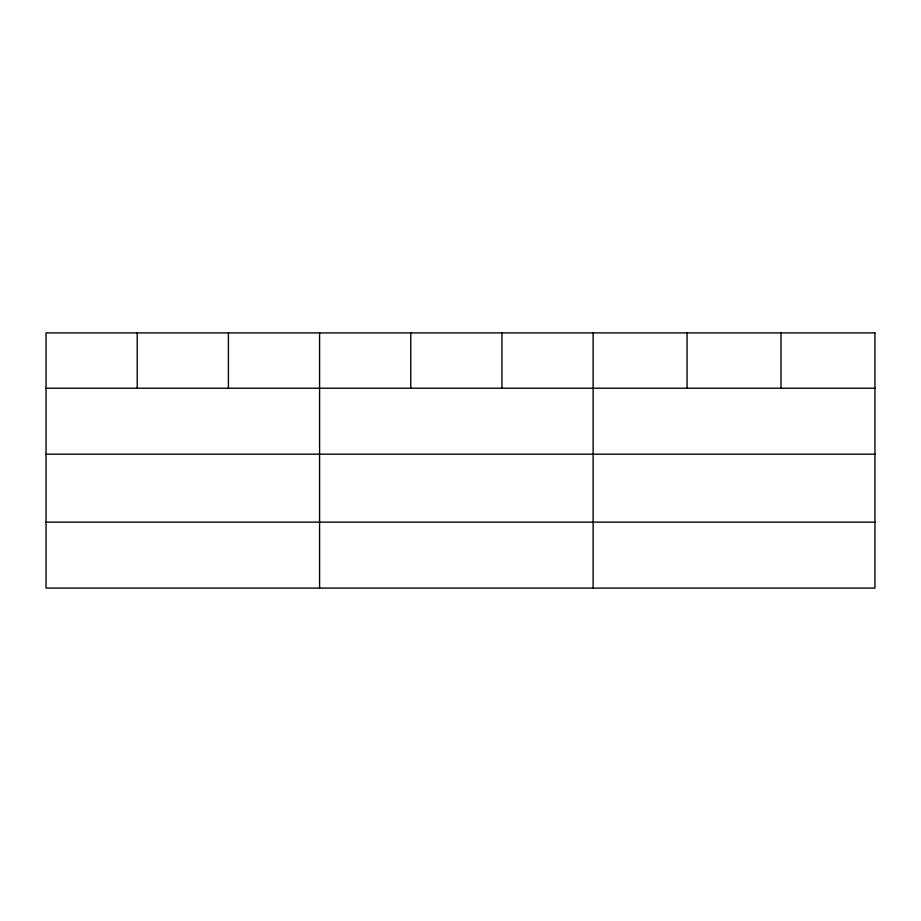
<?xml version="1.0" encoding="UTF-8"?>
<svg xmlns="http://www.w3.org/2000/svg" width="921" height="921" viewBox="0 0 921 921"><rect width="100%" height="100%" fill="white"/><g stroke="black" fill="none" stroke-linecap="round" stroke-linejoin="round"><path stroke-width="1.38" d="M46.05 388.225L874.95 388.225M46.05 454.18L874.95 454.18M46.05 522.138L874.95 522.138M781.008 332.907L781.008 388.225M687.066 332.907L687.066 388.225M593.124 332.907L593.124 588.093M501.945 332.907L501.945 388.225M410.766 332.907L410.766 388.225M319.587 332.907L319.587 588.093M228.408 332.907L228.408 388.225M137.229 332.907L137.229 388.225M874.95 332.907L46.05 332.907L46.05 588.093L874.95 588.093L874.95 332.907"/></g></svg>
